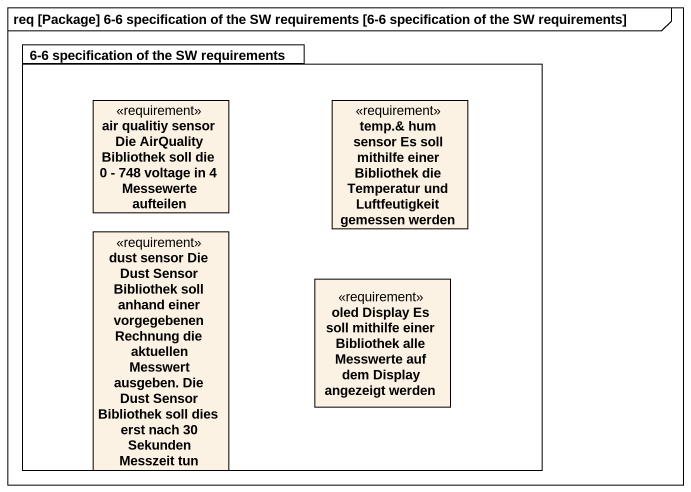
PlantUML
@startuml
mainframe req [Package] 6-6 specification of the SW requirements [6-6 specification of the SW requirements]
hide circle
hide empty members
package "6-6 specification of the SW requirements" as p6_6_specification_of_the_SW {
  class "air qualitiy sensor Die AirQuality Bibliothek soll die 0 - 748 voltage in 4 Messewerte aufteilen" as air_qualitiy_sensor_Die <<requirement>>
  class "temp.& hum sensor Es soll mithilfe einer Bibliothek die Temperatur und Luftfeutigkeit gemessen werden" as temp_hum_sensor_Es_soll <<requirement>>
  class "dust sensor Die Dust Sensor Bibliothek soll anhand einer vorgegebenen Rechnung die aktuellen Messwert ausgeben. Die Dust Sensor Bibliothek soll dies erst nach 30 Sekunden Messzeit tun" as dust_sensor_Die_Dust_Sensor <<requirement>>
  class "oled Display Es soll mithilfe einer Bibliothek alle Messwerte auf dem Display angezeigt werden" as oled_Display_Es_soll <<requirement>>
}
@enduml
